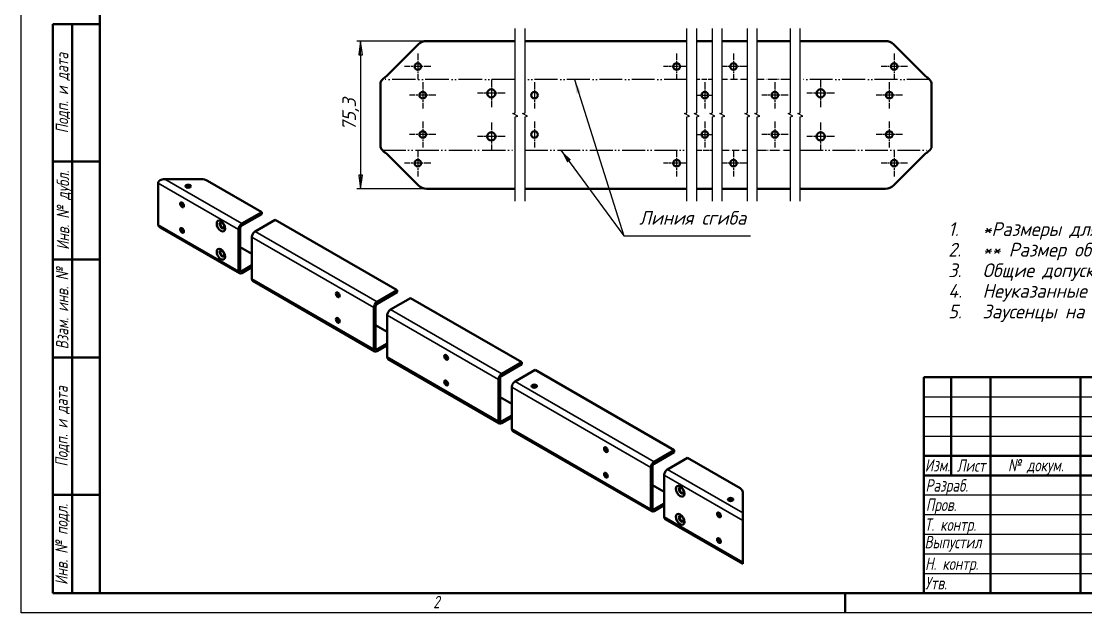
# Model space of a CAD drawing. Header units: millimetres. Extents: x 0 to 1050, y 0 to 742.
# Drawn here: x 0 to 678, y 0 to 377 of the extents above; entities that cross this region are included whole.
import ezdxf
from ezdxf.enums import TextEntityAlignment as Align

# ---------------------------------------------------------------- set-up
doc = ezdxf.new("R2010")
doc.units = ezdxf.units.MM
doc.header["$LTSCALE"] = 2.5
doc.linetypes.add('LT_04', pattern=[0.7087, 0.4724, -0.0591, 0.1181, -0.0591])
doc.linetypes.add('LT_16', pattern=[0.68, 0.48, -0.06, 0.01, -0.06, 0.01, -0.06])
for name, color, linetype, lineweight in [('Layer_01', 7, 'Continuous', 35), ('Layer_02', 7, 'Continuous', 50), ('Layer_03', 7, 'Continuous', 50), ('Layer_04', 7, 'Continuous', 50), ('Layer_05', 7, 'Continuous', 25), ('Layer_06', 7, 'Continuous', 25), ('Layer_07', 7, 'Continuous', 25), ('Layer_09', 7, 'LT_04', 25), ('Layer_10', 7, 'Continuous', 25), ('Layer_12', 7, 'Continuous', 50)]:
    doc.layers.add(name, color=color, linetype=linetype, lineweight=lineweight)
doc.styles.add('Style_02', font='ariali.ttf', dxfattribs={"width": 0.8})
doc.styles.add('Style_03', font='GOST Common Italic.ttf')
doc.styles.add('Style_06', font='GOST Common Italic.ttf', dxfattribs={"width": 0.8})
doc.styles.add('Style_07', font='GOST Common Italic.ttf', dxfattribs={"width": 0.8})
doc.styles.add('Style_08', font='GOST Common Italic.ttf')
doc.styles.add('Style_09', font='GOST Common Italic.ttf')
doc.styles.add('Style_10', font='GOST Common Italic.ttf', dxfattribs={"width": 0.9})
doc.styles.add('Style_11', font='GOST Common Italic.ttf', dxfattribs={"width": 0.8})
doc.styles.add('Style_12', font='GOST Common Italic.ttf', dxfattribs={"width": 0.7})
doc.styles.add('Style_13', font='GOST Common Italic.ttf', dxfattribs={"width": 0.7})
doc.dimstyles.new('DimStyle_03', dxfattribs={"dimscale": 2.5, "dimtxt": 3.5, "dimasz": 3.5, "dimexe": 1, "dimexo": 0, "dimgap": 0.5, "dimtad": 1, "dimrnd": 1e-08, "dimtxsty": 'Style_03', "dimblk": 'Filled-1', "dimcen": 2.5, "dimdle": 15, "dimclrd": 256, "dimclre": 256, "dimclrt": 256, "dimazin": 2, "dimtfac": 0.714286, "dimtdec": 3, "dimtmove": 0, "dimatfit": 3, "dimlwd": -1, "dimlwe": 25})
doc.dimstyles.new('DimStyle_06', dxfattribs={"dimscale": 2.5, "dimtxt": 3.5, "dimasz": 3.5, "dimexe": 1, "dimexo": 0, "dimgap": 0.5, "dimtad": 1, "dimrnd": 1e-08, "dimtxsty": 'Style_03', "dimblk": 'Filled-1', "dimcen": 2.5, "dimdle": 15, "dimclrd": 256, "dimclre": 256, "dimclrt": 256, "dimazin": 2, "dimtfac": 0.714286, "dimtdec": 3, "dimtmove": 0, "dimatfit": 3, "dimlwd": 25, "dimlwe": 25})

# ---------------------------------------------------------------- blocks, each defined once
blk = doc.blocks.new('Block_12')
at = {"layer": 'Layer_04', "lineweight": 25}
for p, q in [((0, 0), (0, 297)), ((420, 0), (0, 0))]:
    blk.add_line(p, q, dxfattribs=at)
at = {"layer": 'Layer_04'}
for p, q in [((20, 292), (20, 5)), ((20, 5), (415, 5)), ((210, 5), (210, 0))]:
    blk.add_line(p, q, dxfattribs=at)
at = {"layer": 'Layer_04', "insert": (104.99, 4.3), "char_height": 3.17, "width": 5.2328, "attachment_point": 1, "style": 'Style_02'}
blk.add_mtext('\\fGOST Common|b0|i1;\\H3.1700;2', dxfattribs=at)
blk = doc.blocks.new('Block_13')
at = {"layer": 'Layer_03'}
for p, q in [((0, 55), (185, 55)), ((0, 0), (0, 55)), ((0, 0), (0, 55)), ((7, 55), (7, 30)), ((17, 55), (17, 0)), ((40, 55), (40, 0)), ((55, 55), (55, 0)), ((65, 55), (65, 0)), ((185, 0), (185, 55)), ((65, 40), (185, 40)), ((135, 40), (135, 0)), ((150, 40), (150, 20)), ((167, 40), (167, 20)), ((0, 35), (65, 35)), ((135, 35), (185, 35)), ((0, 30), (65, 30)), ((135, 20), (185, 20)), ((155, 20), (155, 15)), ((65, 15), (185, 15)), ((185, 0), (0, 0))]:
    blk.add_line(p, q, dxfattribs=at)
at = {"layer": 'Layer_03', "linetype": 'Continuous', "lineweight": 25}
for p, q in [((0, 50), (65, 50)), ((0, 45), (65, 45)), ((0, 40), (65, 40)), ((140, 35), (140, 20)), ((145, 35), (145, 20)), ((0, 25), (65, 25)), ((0, 20), (65, 20)), ((0, 15), (65, 15)), ((0, 10), (65, 10)), ((0, 5), (65, 5))]:
    blk.add_line(p, q, dxfattribs=at)
at = {"layer": 'Layer_03', "lineweight": 30}
blk.add_line((88.31, 7.5), (125.29, 7.5), dxfattribs=at)
at = {"layer": 'Layer_03', "char_height": 3.17, "style": 'Style_02'}
for s, insert, width, attachment_point in [('\\fGOST Common|b0|i1;\\H3.1700;Лит.', (142.52, 37.49), 14.9766, 5), ('\\fGOST Common|b0|i1;\\H3.1700;Масса', (158.55, 37.51), 16.9878, 5), ('\\fGOST Common|b0|i1;\\H3.1700;Масштаб', (176.02, 37.53), 17.8316, 5), ('\\fGOST Common|b0|i1;\\H3.1700;Изм.', (3.5, 32.56), 6.9635, 5), ('\\fGOST Common|b0|i1;\\H3.1700;Лист', (12.1, 32.5), 10.0029, 5), ('\\A0;\\fGOST Common|b0|i1;\\H3.1700;№ докум.', (28.58, 32.16), 22.9069, 5), ('\\fGOST Common|b0|i1;\\H3.1700;Подп.', (47.56, 32.45), 14.879, 5), ('\\fGOST Common|b0|i1;\\H3.1700;Дата', (60.02, 32.24), 9.9614, 5), ('\\fGOST Common|b0|i1;\\H3.1700;Разраб.', (0.47, 27), 16.9971, 4), ('\\fGOST Common|b0|i1;\\H3.1700;Пров.', (0.56, 22.08), 17.0192, 4), ('\\A0;\\fGOST Common|b0|i1;\\H3.1700;Т. контр.', (0.23, 17.01), 16.9554, 4), ('\\fGOST Common|b0|i1;\\H3.1700;Лист', (140.37, 17.5), 10.5071, 5), ('\\fGOST Common|b0|i1;\\H3.1700;Листов', (162.21, 17.5), 14.3668, 5), ('\\A1;', (150.6, 17.54), 8.8313, 5), ('\\fGOST Common|b0|i1;\\H3.1700;Н. контр.', (0.36, 7.05), 16.9999, 4), ('\\fGOST Common|b0|i1;\\H3.1700;Утв.', (0.34, 2.52), 17.0083, 4), ('\\fGOST Common|b0|i1;\\H3.1700;Копировал', (93.48, -0.59), 19.7871, 1)]:
    blk.add_mtext(s, dxfattribs=dict(at, insert=insert, width=width, attachment_point=attachment_point))
at = {"layer": 'Layer_03'}
for tag, height, style, width, p in [('Изм1_001', 2.89, 'Style_13', 0.7, (3.51, 52.52)), ('Лист1_001', 2.89, 'Style_13', 0.7, (12.03, 52.52)), ('Докум1_001', 2.89, 'Style_13', 0.7, (28.54, 52.48)), ('Изм2_001', 2.89, 'Style_13', 0.7, (3.5, 47.52)), ('Лист2_001', 2.89, 'Style_13', 0.7, (12.01, 47.5)), ('Докум2_001', 2.89, 'Style_13', 0.7, (28.53, 47.5)), ('Изм3_001', 2.89, 'Style_13', 0.7, (3.5, 42.5)), ('Лист3_001', 2.89, 'Style_13', 0.7, (12.01, 42.51)), ('Докум3_001', 2.89, 'Style_13', 0.7, (28.51, 42.48)), ('Изм4_001', 2.89, 'Style_13', 0.7, (3.51, 37.5)), ('Лист4_001', 2.89, 'Style_13', 0.7, (12, 37.53)), ('Докум4_001', 2.89, 'Style_13', 0.7, (28.51, 37.52)), ('НАИМЕНОВАНИЕ_001', 5, 'Style_07', 0.8, (79.08, 28.98)), ('Литера_001', 3.5, 'Style_11', 0.8, (137.52, 27.25)), ('Литера2_001', 3.5, 'Style_11', 0.8, (142.51, 27.22)), ('Литера3_001', 3.5, 'Style_11', 0.8, (147.52, 27.21)), ('Масса_001', 3.5, 'Style_11', 0.8, (158.47, 27.53)), ('Масштаб_001', 3.5, 'Style_11', 0.8, (173.89, 26.55)), ('Тип_документа_001', 3.17, 'Style_06', 0.8, (100.08, 17.56)), ('Листов_001', 3.17, 'Style_06', 0.8, (177.46, 17.58))]:
    blk.add_attdef(tag, text='', height=height, dxfattribs=dict(at, style=style, width=width)).set_placement(p, align=Align.MIDDLE_CENTER)
for tag, height, style, width, p in [('Подп1_001', 2.89, 'Style_13', 0.7, (40.01, 52.51)), ('Дата1_001', 2, 'Style_12', 0.7, (55.01, 52.51)), ('Подп2_001', 2.89, 'Style_13', 0.7, (40.01, 47.5)), ('Дата2_001', 2, 'Style_12', 0.7, (55.01, 47.49)), ('Подп3_001', 2.89, 'Style_13', 0.7, (40.01, 42.51)), ('Дата3_001', 2, 'Style_12', 0.7, (55.02, 42.52)), ('Подп4_001', 2.89, 'Style_13', 0.7, (40.01, 37.51)), ('Дата4_001', 2, 'Style_12', 0.7, (55.02, 37.51)), ('АВТОР_001', 3.17, 'Style_06', 0.8, (15.59, 26.85)), ('Разработал_Подп._001', 2.89, 'Style_13', 0.7, (40.05, 27.51)), ('ДАТА_СОЗДАНИЯ_001', 2, 'Style_12', 0.7, (55.01, 27.51)), ('ПРОВЕРИЛ_001', 3.17, 'Style_06', 0.8, (17.41, 22.53)), ('Проверил_Подп._001', 2.89, 'Style_13', 0.7, (40.05, 22.52)), ('ДАТА_ПРОВЕРКИ_001', 2, 'Style_12', 0.7, (55.02, 22.51)), ('ТЕХНОЛОГ_001', 3.17, 'Style_06', 0.8, (17.33, 17.54)), ('Технолог_Подп._001', 2.89, 'Style_13', 0.7, (40.05, 17.51)), ('Технолог_Дата_001', 2, 'Style_12', 0.7, (55.01, 17.5)), ('Должность_руководителя_001', 3.17, 'Style_06', 0.8, (0.52, 12.51)), ('НАЧ._ОТДЕЛА_001', 3.17, 'Style_06', 0.8, (17.46, 12.45)), ('Руководитель_Подп._001', 2.89, 'Style_13', 0.7, (40.01, 12.5)), ('Руководитель_Дата_001', 2, 'Style_12', 0.7, (55.01, 12.51)), ('НОРМОКОНТРОЛЬ_001', 3.17, 'Style_06', 0.8, (17.37, 7.48)), ('Нормоконтроль_Подп._001', 2.89, 'Style_13', 0.7, (40.05, 7.52)), ('ДАТА_НОРМОКОНТРОЛЯ_001', 2, 'Style_12', 0.7, (55.02, 7.51)), ('УТВЕРДИЛ_001', 3.17, 'Style_06', 0.8, (17.4, 2.51)), ('Утвердил_Подп._001', 2.89, 'Style_13', 0.7, (40.05, 2.51)), ('ДАТА_УТВЕРЖДЕНИЯ_001', 2, 'Style_12', 0.7, (55.01, 2.5))]:
    blk.add_attdef(tag, text='', height=height, dxfattribs=dict(at, style=style, width=width)).set_placement(p, align=Align.MIDDLE_LEFT)
at = {"layer": 'Layer_03', "style": 'Style_09'}
for tag, p in [('ОБОЗНАЧЕНИЕ_001', (103.57, 45.12)), ('ОРГАНИЗАЦИЯ_001', (143.16, 5.1))]:
    blk.add_attdef(tag, text='', height=5, dxfattribs=at).set_placement(p, align=Align.MIDDLE_CENTER)
at = {"layer": 'Layer_03', "style": 'Style_10', "width": 0.9}
blk.add_attdef('Материал_Наим._001', text='', height=3.5, dxfattribs=at).set_placement((95.66, 8.9), align=Align.BOTTOM_CENTER)
blk.add_attdef('Материал_Класс_001', text='', height=3.5, dxfattribs=at).set_placement((88.21, 7.5), align=Align.MIDDLE_RIGHT)
blk.add_attdef('Материал_ГОСТ_001', text='', height=3.5, dxfattribs=at).set_placement((106.8, 6.5), align=Align.TOP_CENTER)
blk = doc.blocks.new('Block_04')
at = {"layer": 'Layer_12'}
for p, q in [((-12, 0), (-12, 145)), ((-12, 145), (0, 145)), ((-7, 145), (-7, 0)), ((-12, 110), (-7, 110)), ((-7, 110), (0, 110)), ((-12, 85), (-7, 85)), ((-7, 85), (0, 85)), ((-12, 60), (-7, 60)), ((-7, 60), (0, 60)), ((-12, 25), (-7, 25)), ((-7, 25), (0, 25)), ((0, 0), (-12, 0))]:
    blk.add_line(p, q, dxfattribs=at)
at = {"layer": 'Layer_07', "char_height": 3.17, "attachment_point": 5, "rotation": 90, "style": 'Style_02'}
for s, insert, width in [('\\fGOST Common|b0|i1;\\H3.1700;Подп. и дата', (-9.37, 127.41), 34.7679), ('\\fGOST Common|b0|i1;\\H3.1700;Инв. № дубл.', (-8.95, 97.55), 24.8438), ('\\fGOST Common|b0|i1;\\H3.1700;Взам. инв. №', (-9.58, 72.53), 24.8669), ('\\fGOST Common|b0|i1;\\H3.1700;Подп. и дата', (-9.5, 42.47), 35.1486), ('\\fGOST Common|b0|i1;\\H3.1700;Инв. № подл.', (-9.5, 12.41), 24.9618)]:
    blk.add_mtext(s, dxfattribs=dict(at, insert=insert, width=width))
at = {"layer": 'Layer_07', "style": 'Style_06', "width": 0.8}
for tag, p in [('Подп._и_дата_2_001', (-3.53, 127.51)), ('Инв._номер_дубликата_001', (-3.41, 97.47)), ('Взамен_инв._номера_001', (-3.46, 72.53)), ('Подп._и_дата_1_001', (-3.42, 42.35)), ('ИНВЕНТАРНЫЙ_НОМЕР_001', (-3.33, 12.68))]:
    blk.add_attdef(tag, text='', height=3.17, rotation=90, dxfattribs=at).set_placement(p, align=Align.MIDDLE_CENTER)
blk = doc.blocks.new('Filled-1')
at = {"color": 0}
for p, q in [((0, 0), (-1, 0.143)), ((-1, 0.143), (-1, -0.143)), ((-1, 0), (0, 0)), ((-1, -0.143), (0, 0))]:
    blk.add_line(p, q, dxfattribs=at)
at = {"color": 0, "flags": 128}
blk.add_lwpolyline([(-1, -0.143), (0, 0), (-1, 0.143), (-1, -0.143)], dxfattribs=at)
at = {"color": 0}
blk.add_solid([(-1, -0.143), (0, 0), (-1, 0.143), (-1, -0.143)], dxfattribs=at)
blk = doc.blocks.new('*D18')
at = {"layer": 'Defpoints', "color": 0, "linetype": 'Continuous'}
for p in [(258.25, 364.19), (216.24, 270.08), (258.25, 270.08)]:
    blk.add_point(p, dxfattribs=at)
at = {"layer": 'Layer_10', "linetype": 'Continuous', "lineweight": 25}
for p, q in [((258.25, 364.19), (213.74, 364.19)), ((216.24, 355.44), (216.24, 278.83)), ((258.25, 270.08), (213.74, 270.08))]:
    blk.add_line(p, q, dxfattribs=at)
at = {"layer": 'Layer_10', "linetype": 'Continuous', "lineweight": 25, "xscale": 8.75, "yscale": 8.75, "zscale": 8.75}
for p, rotation in [((216.24, 364.19), 90), ((216.24, 270.08), 270)]:
    blk.add_blockref('Filled-1', p, dxfattribs=dict(at, rotation=rotation))
at = {"layer": 'Layer_10', "linetype": 'Continuous', "lineweight": 25, "insert": (204.49, 307), "char_height": 8.75, "attachment_point": 1, "rotation": 90, "style": 'Style_03'}
blk.add_mtext('\\A1;75,3', dxfattribs=at)
blk = doc.blocks.new('Block_10')
at = {"layer": 'Layer_12', "lineweight": 30}
blk.add_line((0, 0), (9.208, 0), dxfattribs=at)
at = {"layer": 'Layer_07', "style": 'Style_08'}
blk.add_text(' Линия сгиба  ', height=0.99786, dxfattribs=at).set_placement((0.5, 0.5), align=Align.BOTTOM_LEFT)

msp = doc.modelspace()

# ---------------------------------------------------------------- linework, layer by layer
at = {"layer": 'Layer_01'}
for p, q in [((138.4205, 244.1585), (87.2329, 273.7117)), ((91.4755, 276.1612), (140.5419, 247.8328)), ((87.2329, 247.1756), (138.4205, 217.6224)), ((224.698, 194.3462), (146.9058, 239.2595)), ((149.0271, 242.9338), (226.8193, 198.0204)), ((139.4812, 218.2348), (140.5419, 217.6224)), ((146.9058, 212.7234), (224.698, 167.8101)), ((235.3046, 193.1215), (306.1571, 152.2147)), ((304.0358, 148.5405), (233.1833, 189.4472)), ((225.7587, 168.4224), (226.8193, 167.8101)), ((233.1833, 162.9111), (304.0358, 122.0044)), ((401.1164, 92.491), (312.5211, 143.6415)), ((314.6424, 147.3157), (403.2377, 96.1653)), ((305.0965, 122.6167), (306.1571, 122.0044)), ((312.5211, 117.1054), (401.1164, 65.9549)), ((411.723, 91.2663), (459.7475, 63.5393)), ((459.7475, 58.6403), (409.6016, 87.592)), ((402.177, 66.5673), (403.2377, 65.9549)), ((409.6016, 61.0559), (459.7475, 32.1042))]:
    msp.add_line(p, q, dxfattribs=at)
at = {"layer": 'Layer_02'}
for p, q in [((252.9475, 361.9949), (232.6442, 341.6916)), ((258.2508, 364.1916), (314.7754, 364.1916)), ((321.0254, 364.1916), (424.1334, 364.1916)), ((430.3834, 364.1916), (440.3782, 364.1916)), ((446.6282, 364.1916), (462.6933, 364.1916)), ((468.9433, 364.1916), (490.0996, 364.1916)), ((496.3496, 364.1916), (550.6097, 364.1916)), ((576.2163, 341.6916), (555.913, 361.9949)), ((228.8942, 296.8255), (228.8942, 337.4505)), ((579.9663, 337.4505), (579.9663, 296.8255)), ((232.6442, 292.5843), (252.9475, 272.281)), ((555.913, 272.281), (576.2163, 292.5843)), ((87.2329, 247.1756), (87.2329, 273.7117)), ((114.4461, 276.1612), (91.4755, 276.1612)), ((118.6887, 275.1466), (153.2698, 255.1812)), ((314.7754, 270.0843), (258.2508, 270.0843)), ((424.1334, 270.0843), (321.0254, 270.0843)), ((440.3782, 270.0843), (430.3834, 270.0843)), ((462.6933, 270.0843), (446.6282, 270.0843)), ((490.0996, 270.0843), (468.9433, 270.0843)), ((550.6097, 270.0843), (496.3496, 270.0843)), ((153.2698, 255.1812), (140.5419, 247.8328)), ((140.5419, 246.608), (153.2698, 253.9565)), ((153.2698, 253.9565), (153.2698, 255.1812)), ((88.4755, 245.4435), (139.0419, 216.249)), ((139.4812, 218.2348), (139.4812, 244.7709)), ((149.0271, 242.9338), (161.7551, 250.2822)), ((161.7551, 250.2822), (239.5472, 205.3689)), ((138.4205, 244.1585), (138.4205, 217.6224)), ((146.9058, 212.7234), (146.9058, 239.2595)), ((146.9058, 228.6451), (139.4812, 232.9317)), ((146.9058, 221.2966), (140.5419, 217.6224)), ((140.5419, 216.3976), (146.9058, 220.0719)), ((147.5271, 211.3501), (225.3193, 166.4367)), ((239.5472, 205.3689), (226.8193, 198.0204)), ((226.8193, 196.7957), (239.5472, 204.1442)), ((239.5472, 204.1442), (239.5472, 205.3689)), ((235.3046, 193.1215), (248.0325, 200.4699)), ((248.0325, 200.4699), (318.8851, 159.5632)), ((224.698, 194.3462), (224.698, 167.8101)), ((225.7587, 168.4224), (225.7587, 194.9586)), ((233.1833, 162.9111), (233.1833, 189.4472)), ((233.1833, 178.8328), (225.7587, 183.1194)), ((233.1833, 171.4843), (226.8193, 167.8101)), ((226.8193, 166.5853), (233.1833, 170.2596)), ((233.8046, 161.5378), (304.6571, 120.631)), ((318.8851, 159.5632), (306.1571, 152.2147)), ((306.1571, 150.99), (318.8851, 158.3385)), ((318.8851, 158.3385), (318.8851, 159.5632)), ((314.6424, 147.3157), (327.3703, 154.6642)), ((327.3703, 154.6642), (415.9656, 103.5137)), ((304.0358, 148.5405), (304.0358, 122.0044)), ((305.0965, 122.6167), (305.0965, 149.1529)), ((312.5211, 117.1054), (312.5211, 143.6415)), ((312.5211, 133.0271), (305.0965, 137.3137)), ((312.5211, 125.6786), (306.1571, 122.0044)), ((306.1571, 120.7796), (312.5211, 124.4538)), ((313.1424, 115.732), (401.7377, 64.5815)), ((415.9656, 103.5137), (403.2377, 96.1653)), ((403.2377, 94.9405), (415.9656, 102.289)), ((415.9656, 102.289), (415.9656, 103.5137)), ((411.723, 91.2663), (424.4509, 98.6147)), ((424.4509, 98.6147), (457.9901, 79.2508)), ((401.1164, 92.491), (401.1164, 65.9549)), ((402.177, 66.5673), (402.177, 93.1034)), ((409.6016, 61.0559), (409.6016, 87.592)), ((409.6016, 76.9776), (402.177, 81.2642)), ((459.7475, 63.5393), (459.7475, 76.8014)), ((409.6016, 69.6291), (403.2377, 65.9549)), ((403.2377, 64.7301), (409.6016, 68.4044)), ((459.7475, 63.5393), (459.7475, 58.6403)), ((410.223, 59.6826), (459.7475, 31.0896)), ((459.7475, 58.6403), (459.7475, 32.1042)), ((459.7475, 32.1042), (459.7475, 31.0896))]:
    msp.add_line(p, q, dxfattribs=at)
for centre, radius in [((252.6442, 347.9416), 2.125), ((417.59, 347.9416), 2.125), ((453.8101, 347.9416), 2.125), ((556.2163, 347.9416), 2.125), ((299.5192, 330.888), 2.625), ((509.3413, 330.888), 2.625), ((255.7692, 329.638), 2.125), ((326.965, 329.638), 2.125), ((435.5042, 329.638), 2.125), ((480.1908, 329.638), 2.125), ((553.0913, 329.638), 2.125), ((255.7692, 304.638), 2.125), ((299.5192, 303.388), 2.625), ((326.965, 304.638), 2.125), ((435.5042, 304.638), 2.125), ((480.1908, 304.638), 2.125), ((509.3413, 303.388), 2.625), ((553.0913, 304.638), 2.125), ((252.6442, 286.3343), 2.125), ((417.59, 286.3343), 2.125), ((453.8101, 286.3343), 2.125), ((556.2163, 286.3343), 2.125)]:
    msp.add_circle(centre, radius, dxfattribs=at)
for centre, start, end in [((258.2508, 356.6916), 90, 135), ((550.6097, 356.6916), 45, 90), ((258.2508, 277.5843), 225, 270), ((550.6097, 277.5843), 270, 315)]:
    msp.add_arc(centre, 7.5, start, end, dxfattribs=at)
for centre, major_axis, start_param, end_param in [((91.4755, 273.7117), (-4.2426, 0), 4.71238898, 6.28318531), ((106.3248, 270.4457), (-1.7, 0), 3.81533856, 5.6094394), ((114.4461, 272.6971), (6, 0), 0.78539816, 1.57079633), ((103.4963, 260.4437), (0.85, -1.4722), 3.81533856, 5.6094394), ((91.4755, 247.1756), (-4.2426, 0), 0, 0.78539816), ((103.4963, 244.1137), (0.85, -1.4722), 3.81533856, 5.6094394), ((128.2451, 246.9715), (-1.05, 1.8187), 0.17548891, 2.96610374), ((140.5419, 245.3833), (-1.5, -2.5981), 3.92699082, 5.49778714), ((140.5419, 245.3833), (0.75, 1.299), 0.78539816, 2.35619449), ((149.0271, 240.4843), (1.5, 2.5981), 0.78539816, 2.35619449), ((128.2451, 229.0085), (-1.05, 1.8187), 0.17548891, 2.96610374), ((140.5419, 218.8471), (-1.5, -2.5981), 5.49778714, 7.06858347), ((140.5419, 218.8471), (-0.75, -1.299), 5.49778714, 7.06858347), ((149.0271, 213.9481), (-1.5, -2.5981), 5.49778714, 6.28318531), ((202.7538, 203.1373), (0.85, -1.4722), 3.81533856, 5.6094394), ((226.8193, 195.571), (-1.5, -2.5981), 3.92699082, 5.49778714), ((226.8193, 195.571), (0.75, 1.299), 0.78539816, 2.35619449), ((235.3046, 190.672), (1.5, 2.5981), 0.78539816, 2.35619449), ((202.7538, 186.8074), (0.85, -1.4722), 3.81533856, 5.6094394), ((226.8193, 169.0348), (-1.5, -2.5981), 5.49778714, 7.06858347), ((226.8193, 169.0348), (-0.75, -1.299), 5.49778714, 7.06858347), ((235.3046, 164.1358), (-1.5, -2.5981), 5.49778714, 6.28318531), ((271.7691, 163.2913), (0.85, -1.4722), 3.81533856, 5.6094394), ((306.1571, 149.7652), (-1.5, -2.5981), 3.92699082, 5.49778714), ((306.1571, 149.7652), (0.75, 1.299), 0.78539816, 2.35619449), ((271.7691, 146.9614), (0.85, -1.4722), 3.81533856, 5.6094394), ((314.6424, 144.8663), (1.5, 2.5981), 0.78539816, 2.35619449), ((326.8903, 143.1022), (-1.7, 0), 3.81533856, 5.6094394), ((306.1571, 123.2291), (-0.75, -1.299), 5.49778714, 7.06858347), ((306.1571, 123.2291), (-1.5, -2.5981), 5.49778714, 7.06858347), ((314.6424, 118.3301), (-1.5, -2.5981), 5.49778714, 6.28318531), ((373.5594, 104.5227), (0.85, -1.4722), 3.81533856, 5.6094394), ((403.2377, 93.7158), (-1.5, -2.5981), 3.92699082, 5.49778714), ((373.5594, 88.1928), (0.85, -1.4722), 3.81533856, 5.6094394), ((403.2377, 93.7158), (0.75, 1.299), 0.78539816, 2.35619449), ((411.723, 88.8168), (1.5, 2.5981), 0.78539816, 2.35619449), ((420.8566, 78.0321), (-1.05, 1.8187), 0.17548891, 2.96610374), ((453.7475, 76.8014), (6, 0), 0, 0.78539816), ((451.9693, 70.8878), (-1.7, 0), 3.81533856, 5.6094394), ((403.2377, 67.1796), (-1.5, -2.5981), 5.49778714, 7.06858347), ((403.2377, 67.1796), (-0.75, -1.299), 5.49778714, 7.06858347), ((411.723, 62.2806), (-1.5, -2.5981), 5.49778714, 6.28318531), ((420.8566, 60.0692), (-1.05, 1.8187), 0.17548891, 2.96610374), ((445.6054, 62.9269), (0.85, -1.4722), 3.81533856, 5.6094394), ((445.6054, 46.597), (0.85, -1.4722), 3.81533856, 5.6094394)]:
    msp.add_ellipse(centre, major_axis=major_axis, ratio=0.57735027, start_param=start_param, end_param=end_param, dxfattribs=at)
for centre, major_axis in [((106.3248, 271.6705), (1.7, 0)), ((102.4357, 259.8313), (0.85, -1.4722)), ((102.4357, 243.5013), (0.85, -1.4722)), ((127.1844, 246.3591), (1.9, -3.2909)), ((127.8784, 246.7598), (1.05, -1.8187)), ((127.1844, 228.3962), (1.9, -3.2909)), ((127.8784, 228.7969), (1.05, -1.8187)), ((201.6932, 202.5249), (0.85, -1.4722)), ((201.6932, 186.195), (0.85, -1.4722)), ((270.7084, 162.679), (0.85, -1.4722)), ((270.7084, 146.349), (0.85, -1.4722)), ((326.8903, 144.3269), (1.7, 0)), ((372.4987, 103.9103), (0.85, -1.4722)), ((372.4987, 87.5804), (0.85, -1.4722)), ((419.796, 77.4197), (1.9, -3.2909)), ((420.49, 77.8204), (-1.05, 1.8187)), ((451.9693, 72.1125), (1.7, 0)), ((419.796, 59.4568), (1.9, -3.2909)), ((420.49, 59.8575), (-1.05, 1.8187)), ((444.5447, 62.3145), (0.85, -1.4722)), ((444.5447, 45.9846), (0.85, -1.4722))]:
    msp.add_ellipse(centre, major_axis=major_axis, ratio=0.57735027, dxfattribs=at)
for points, knots in [([(231.7067, 341.0094), (230.3955, 340.0343), (229.312, 339.0593), (228.997, 338.0842), (228.9288, 337.873), (228.8942, 337.6617), (228.8942, 337.4505)], [-1.31811607, -1.31811607, -1.31811607, -1.31811607, -0.23472134, -0.23472134, -0.23472134, 0, 0, 0, 0]), ([(579.9663, 337.4505), (579.9663, 338.4255), (579.1691, 339.4006), (577.9725, 340.3756), (577.7133, 340.5869), (577.4379, 340.7981), (577.1538, 341.0094)], [0, 0, 0, 0, 1.08339473, 1.08339473, 1.08339473, 1.31811607, 1.31811607, 1.31811607, 1.31811607]), ([(228.8942, 296.8255), (228.8942, 295.8504), (229.6914, 294.8754), (230.888, 293.9003), (231.1472, 293.6891), (231.4226, 293.4778), (231.7067, 293.2666)], [0, 0, 0, 0, 1.08339473, 1.08339473, 1.08339473, 1.31811607, 1.31811607, 1.31811607, 1.31811607]), ([(577.1538, 293.2666), (578.465, 294.2416), (579.5485, 295.2167), (579.8635, 296.1917), (579.9317, 296.403), (579.9663, 296.6142), (579.9663, 296.8255)], [-1.31811607, -1.31811607, -1.31811607, -1.31811607, -0.23472134, -0.23472134, -0.23472134, 0, 0, 0, 0])]:
    msp.add_open_spline(points, degree=3, knots=knots, dxfattribs=at)
for points in [[(232.6442, 341.6916), (232.3284, 341.4642), (232.0125, 341.2368), (231.7067, 341.0094)], [(577.1538, 341.0094), (576.848, 341.2368), (576.5321, 341.4642), (576.2163, 341.6916)], [(231.7067, 293.2666), (232.0125, 293.0392), (232.3284, 292.8117), (232.6442, 292.5843)], [(576.2163, 292.5843), (576.5321, 292.8117), (576.848, 293.0392), (577.1538, 293.2666)]]:
    msp.add_open_spline(points, degree=3, dxfattribs=at)
at = {"layer": 'Layer_05', "flags": 128}
for points in [[(314.7754, 262.1468), (314.7754, 315.8172), (316.3379, 316.2359), (313.2129, 318.0401), (314.7754, 318.4588), (314.7754, 372.1291)], [(321.0254, 262.1468), (321.0254, 315.8172), (322.5879, 316.2359), (319.4629, 318.0401), (321.0254, 318.4588), (321.0254, 372.1291)], [(424.1334, 262.1468), (424.1334, 315.8172), (425.6959, 316.2359), (422.5709, 318.0401), (424.1334, 318.4588), (424.1334, 372.1291)], [(430.3834, 262.1468), (430.3834, 315.8172), (431.9459, 316.2359), (428.8209, 318.0401), (430.3834, 318.4588), (430.3834, 372.1291)], [(440.3782, 262.1468), (440.3782, 315.8172), (441.9407, 316.2359), (438.8157, 318.0401), (440.3782, 318.4588), (440.3782, 372.1291)], [(446.6282, 262.1468), (446.6282, 315.8172), (448.1907, 316.2359), (445.0657, 318.0401), (446.6282, 318.4588), (446.6282, 372.1291)], [(462.6933, 262.1468), (462.6933, 315.8172), (464.2558, 316.2359), (461.1308, 318.0401), (462.6933, 318.4588), (462.6933, 372.1291)], [(468.9433, 262.1468), (468.9433, 315.8172), (470.5058, 316.2359), (467.3808, 318.0401), (468.9433, 318.4588), (468.9433, 372.1291)], [(490.0996, 262.1468), (490.0996, 315.8172), (491.6621, 316.2359), (488.5371, 318.0401), (490.0996, 318.4588), (490.0996, 372.1291)], [(496.3496, 262.1468), (496.3496, 315.8172), (497.9121, 316.2359), (494.7871, 318.0401), (496.3496, 318.4588), (496.3496, 372.1291)]]:
    msp.add_lwpolyline(points, dxfattribs=at)
at = {"layer": 'Layer_06', "linetype": 'LT_04', "ltscale": 3.72192}
for p, q in [((252.6442, 356.3166), (252.6442, 339.5666)), ((417.59, 356.3166), (417.59, 339.5666)), ((453.8101, 356.3166), (453.8101, 339.5666)), ((556.2163, 356.3166), (556.2163, 339.5666)), ((261.0192, 347.9416), (244.2692, 347.9416)), ((564.5913, 347.9416), (547.8413, 347.9416)), ((255.7692, 338.013), (255.7692, 321.263)), ((326.965, 338.013), (326.965, 321.263)), ((435.5042, 338.013), (435.5042, 321.263)), ((480.1908, 338.013), (480.1908, 321.263)), ((553.0913, 338.013), (553.0913, 321.263)), ((264.1442, 329.638), (247.3942, 329.638)), ((488.5658, 329.638), (471.8158, 329.638)), ((561.4663, 329.638), (544.7163, 329.638)), ((255.7692, 313.013), (255.7692, 296.263)), ((326.965, 313.013), (326.965, 296.263)), ((435.5042, 313.013), (435.5042, 296.263)), ((480.1908, 313.013), (480.1908, 296.263)), ((553.0913, 313.013), (553.0913, 296.263)), ((264.1442, 304.638), (247.3942, 304.638)), ((488.5658, 304.638), (471.8158, 304.638)), ((561.4663, 304.638), (544.7163, 304.638)), ((252.6442, 294.7093), (252.6442, 277.9593)), ((417.59, 294.7093), (417.59, 277.9593)), ((453.8101, 294.7093), (453.8101, 277.9593)), ((556.2163, 294.7093), (556.2163, 277.9593)), ((261.0192, 286.3343), (244.2692, 286.3343)), ((564.5913, 286.3343), (547.8413, 286.3343))]:
    msp.add_line(p, q, dxfattribs=at)
at = {"layer": 'Layer_06', "linetype": 'LT_04', "ltscale": 3.314916}
for p, q in [((424.1334, 347.9416), (409.215, 347.9416)), ((424.1334, 286.3343), (409.215, 286.3343))]:
    msp.add_line(p, q, dxfattribs=at)
at = {"layer": 'Layer_06', "linetype": 'LT_04', "ltscale": 3.456794}
for p, q in [((462.1851, 347.9416), (446.6282, 347.9416)), ((462.1851, 286.3343), (446.6282, 286.3343))]:
    msp.add_line(p, q, dxfattribs=at)
at = {"layer": 'Layer_06', "linetype": 'LT_04', "ltscale": 3.94413}
for p, q in [((299.5192, 339.763), (299.5192, 322.013)), ((509.3413, 339.763), (509.3413, 322.013)), ((308.3942, 330.888), (290.6442, 330.888)), ((518.2163, 330.888), (500.4663, 330.888)), ((299.5192, 312.263), (299.5192, 294.513)), ((509.3413, 312.263), (509.3413, 294.513)), ((308.3942, 303.388), (290.6442, 303.388)), ((518.2163, 303.388), (500.4663, 303.388))]:
    msp.add_line(p, q, dxfattribs=at)
at = {"layer": 'Layer_06', "linetype": 'LT_04', "ltscale": 2.220836}
for p, q in [((430.3834, 329.638), (440.3782, 329.638)), ((430.3834, 304.638), (440.3782, 304.638))]:
    msp.add_line(p, q, dxfattribs=at)
at = {"layer": 'Layer_09', "linetype": 'LT_16', "ltscale": 12.468071}
for p, q in [((314.7754, 339.5711), (229.9926, 339.5711)), ((229.9926, 294.7049), (314.7754, 294.7049))]:
    msp.add_line(p, q, dxfattribs=at)
at = {"layer": 'Layer_09', "linetype": 'LT_16', "ltscale": 12.130351}
for p, q in [((424.1334, 339.5711), (321.0254, 339.5711)), ((321.0254, 294.7049), (424.1334, 294.7049))]:
    msp.add_line(p, q, dxfattribs=at)
at = {"layer": 'Layer_09', "linetype": 'LT_16', "ltscale": 2.314572}
for p, q in [((440.3782, 339.5711), (430.3834, 339.5711)), ((430.3834, 294.7049), (440.3782, 294.7049))]:
    msp.add_line(p, q, dxfattribs=at)
at = {"layer": 'Layer_09', "linetype": 'LT_16', "ltscale": 3.720394}
for p, q in [((462.6933, 339.5711), (446.6282, 339.5711)), ((446.6282, 294.7049), (462.6933, 294.7049))]:
    msp.add_line(p, q, dxfattribs=at)
at = {"layer": 'Layer_09', "linetype": 'LT_16', "ltscale": 4.899469}
for p, q in [((490.0996, 339.5711), (468.9433, 339.5711)), ((468.9433, 294.7049), (490.0996, 294.7049))]:
    msp.add_line(p, q, dxfattribs=at)
at = {"layer": 'Layer_09', "linetype": 'LT_16', "ltscale": 12.135049}
for p, q in [((578.8679, 339.5711), (496.3496, 339.5711)), ((496.3496, 294.7049), (578.8679, 294.7049))]:
    msp.add_line(p, q, dxfattribs=at)

# ---------------------------------------------------------------- block references
for name, p, xscale, yscale, zscale in [('Block_12', (0, 0), 2.5, 2.5, 2.5), ('Block_04', (50, 12.5), 2.5, 2.5, 2.5), ('Block_10', (384.0103, 240.1828), 8.749999850988388, 8.749999850988388, 8.749999850988388)]:
    msp.add_blockref(name, p, dxfattribs=dict(xscale=xscale, yscale=yscale, zscale=zscale))
ref = msp.add_blockref('Block_13', (575, 12.5), dxfattribs=dict(xscale=2.5, yscale=2.5, zscale=2.5))
ref.add_attrib('Должность_руководителя_001', 'Выпустил', (575.5739, 41.0118), dxfattribs={"layer": 'Layer_03', "height": 7.925, "style": 'Style_06', "width": 0.8})
ref.add_attrib('ОБОЗНАЧЕНИЕ_001', 'чертеж.147', (820.6386, 125.2278), dxfattribs={"layer": 'Layer_03', "height": 12.5, "style": 'Style_09'})
ref.add_attrib('НАИМЕНОВАНИЕ_001', 'чертеж.147', (762.1039, 83.0626), dxfattribs={"layer": 'Layer_03', "height": 12.5, "style": 'Style_07', "width": 0.8})
ref.add_attrib('Материал_Класс_001', 'Лист', (770.7966, 26.875), dxfattribs={"layer": 'Layer_03', "height": 8.75, "style": 'Style_10', "width": 0.9})
ref.add_attrib('Материал_Наим._001', '1,5 ГОСТ 19904-90', (796.8624, 35.5), dxfattribs={"layer": 'Layer_03', "height": 8.75, "style": 'Style_10', "width": 0.9})
ref.add_attrib('Материал_ГОСТ_001', '08пс ГОСТ 9045-93', (794.0733, 20), dxfattribs={"layer": 'Layer_03', "height": 8.75, "style": 'Style_10', "width": 0.9})
ref.add_attrib('Масса_001', '0,8', (963.7686, 77.8337), dxfattribs={"layer": 'Layer_03', "height": 8.75, "style": 'Style_11', "width": 0.8})
ref.add_attrib('Масштаб_001', '1 : 2,5', (1001.946, 78.0077), dxfattribs={"layer": 'Layer_03', "height": 8.75, "style": 'Style_11', "width": 0.8})
ref.add_attrib('Листов_001', '1', (1015.5713, 52.4847), dxfattribs={"layer": 'Layer_03', "height": 7.925, "style": 'Style_06', "width": 0.8})

# ---------------------------------------------------------------- texts
at = {"layer": 'Layer_07', "style": 'Style_03'}
for s, p in [('1. ', (590.625, 240)), ('*Размеры для справок.', (612.5, 240)), ('2. ', (590.625, 226.875)), ('** Размер обеспечивается инструментом.', (612.5, 226.875)), ('3. ', (590.625, 213.75)), ('Общие допуски по ГОСТ 30893.1: H14, h14, ±IT14/2.', (612.5, 213.75)), ('4. ', (590.625, 200.625)), ('Неуказанные радиусы скруглений 6 мм.', (612.5, 200.625)), ('5. ', (590.625, 187.5)), ('Заусенцы на торцах не допускаются.', (612.5, 187.5))]:
    msp.add_text(s, height=8.75, dxfattribs=at).set_placement(p)

# ---------------------------------------------------------------- dimensions: what is measured, and where the dimension line sits
at = {"layer": 'Layer_10', "linetype": 'Continuous', "lineweight": 25}
dim = msp.add_linear_dim(base=(216.2443, 270.0843), p1=(258.2508, 364.1916), p2=(258.2508, 270.0843), angle=270, dimstyle='DimStyle_06', override={"dimgap": 0.5, "dimdec": 1, "dimlfac": 0.8, "dimtol": 0, "dimlim": 0, "dimtp": 0, "dimtm": 0, "dimtdec": 3, "dimtofl": 0, "dimatfit": 1}, dxfattribs=at)
dim.commit()
dim.dimension.update_dxf_attribs({"geometry": '*D18', "text_midpoint": (216.2443, 317.138), "dimtype": 160})

# ---------------------------------------------------------------- leaders
at = {"layer": 'Layer_07'}
for points in [[(352.4643, 339.5711), (384.0103, 240.1828)], [(343.8484, 294.7049), (384.0103, 240.1828)]]:
    msp.add_leader(points, dimstyle='DimStyle_03', override={"dimtad": 0}, dxfattribs=at)

doc.saveas('drawing.dxf')
